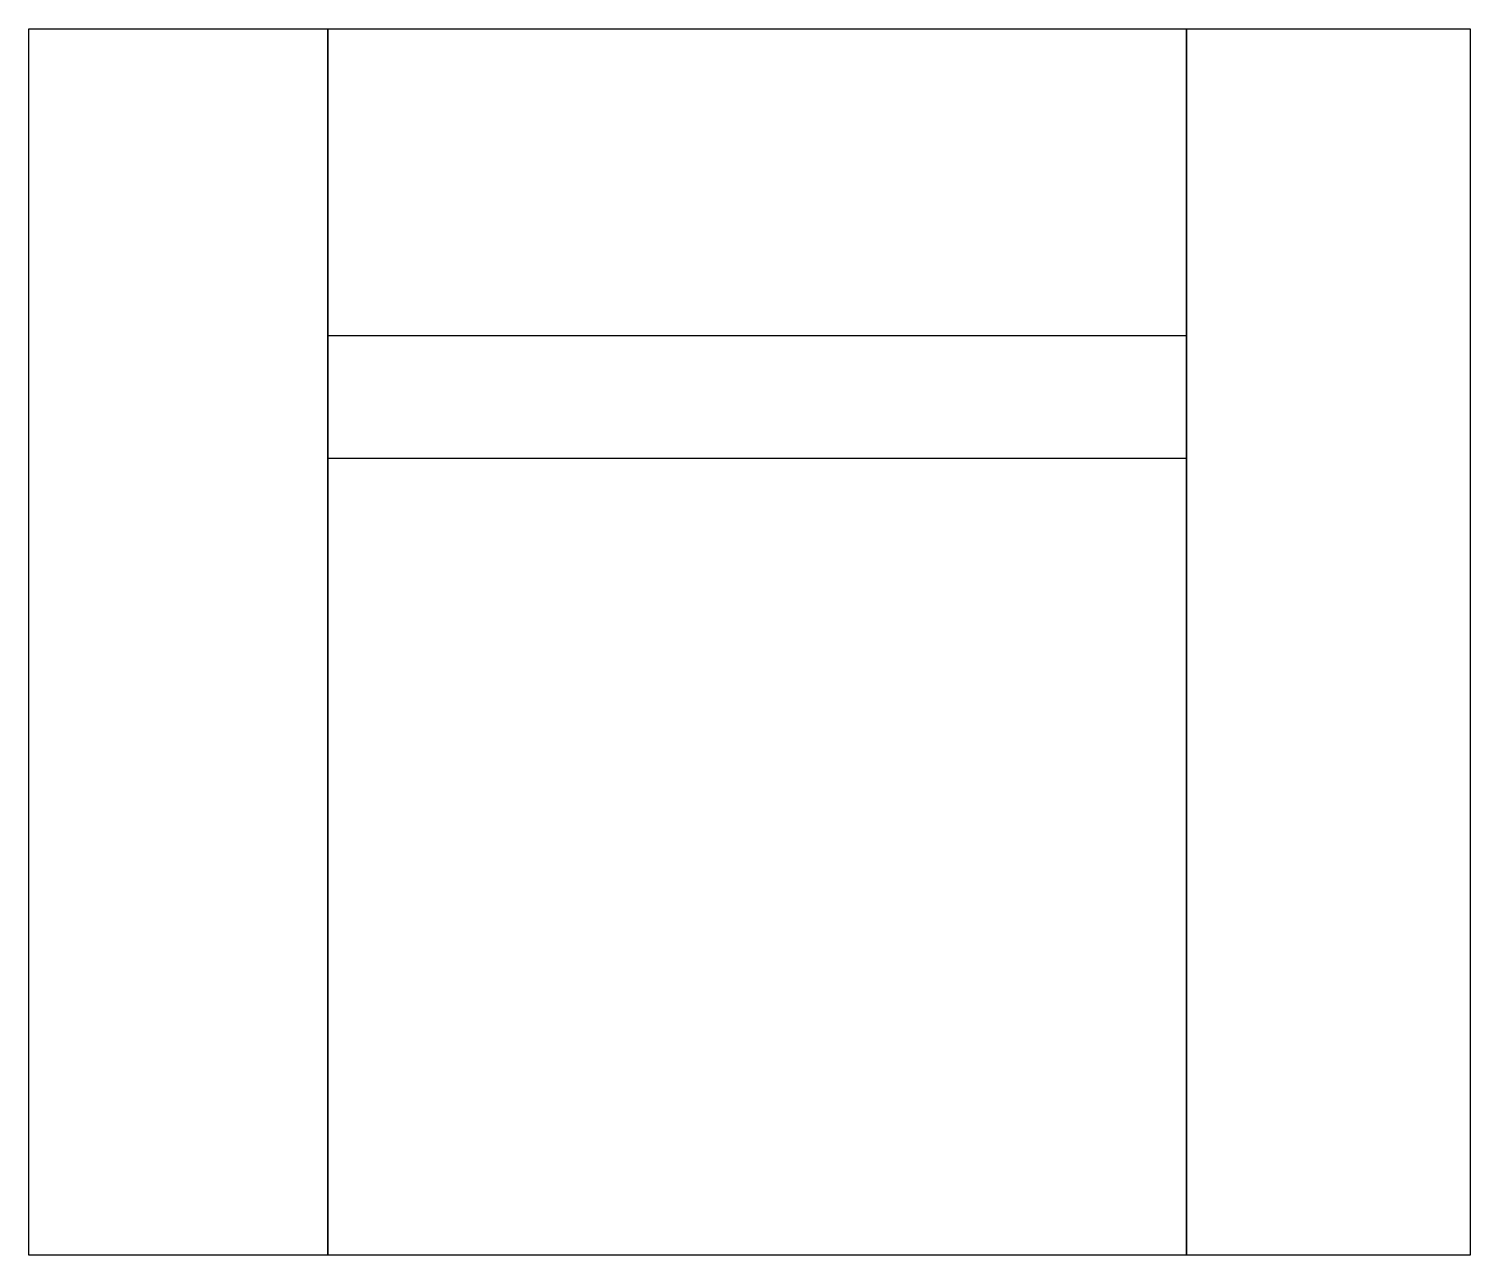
# Model space of a CAD drawing. Header units: millimetres. Extents: x -470 to 470, y -400 to 400.
import ezdxf

# ---------------------------------------------------------------- set-up
doc = ezdxf.new("R2010")
doc.units = ezdxf.units.MM
doc.header["$LTSCALE"] = 0.001

msp = doc.modelspace()

# ---------------------------------------------------------------- linework, layer by layer
for p, q in [((-275, 200), (285, 200)), ((-275, 120), (285, 120))]:
    msp.add_line(p, q)
for points in [[(-470, 400), (-275, 400), (-275, -400), (-470, -400), (-470, 400)], [(-275, 400), (285, 400), (285, -400), (-275, -400), (-275, 400)], [(285, 400), (470, 400), (470, -400), (285, -400), (285, 400)]]:
    msp.add_lwpolyline(points)

doc.saveas('drawing.dxf')
